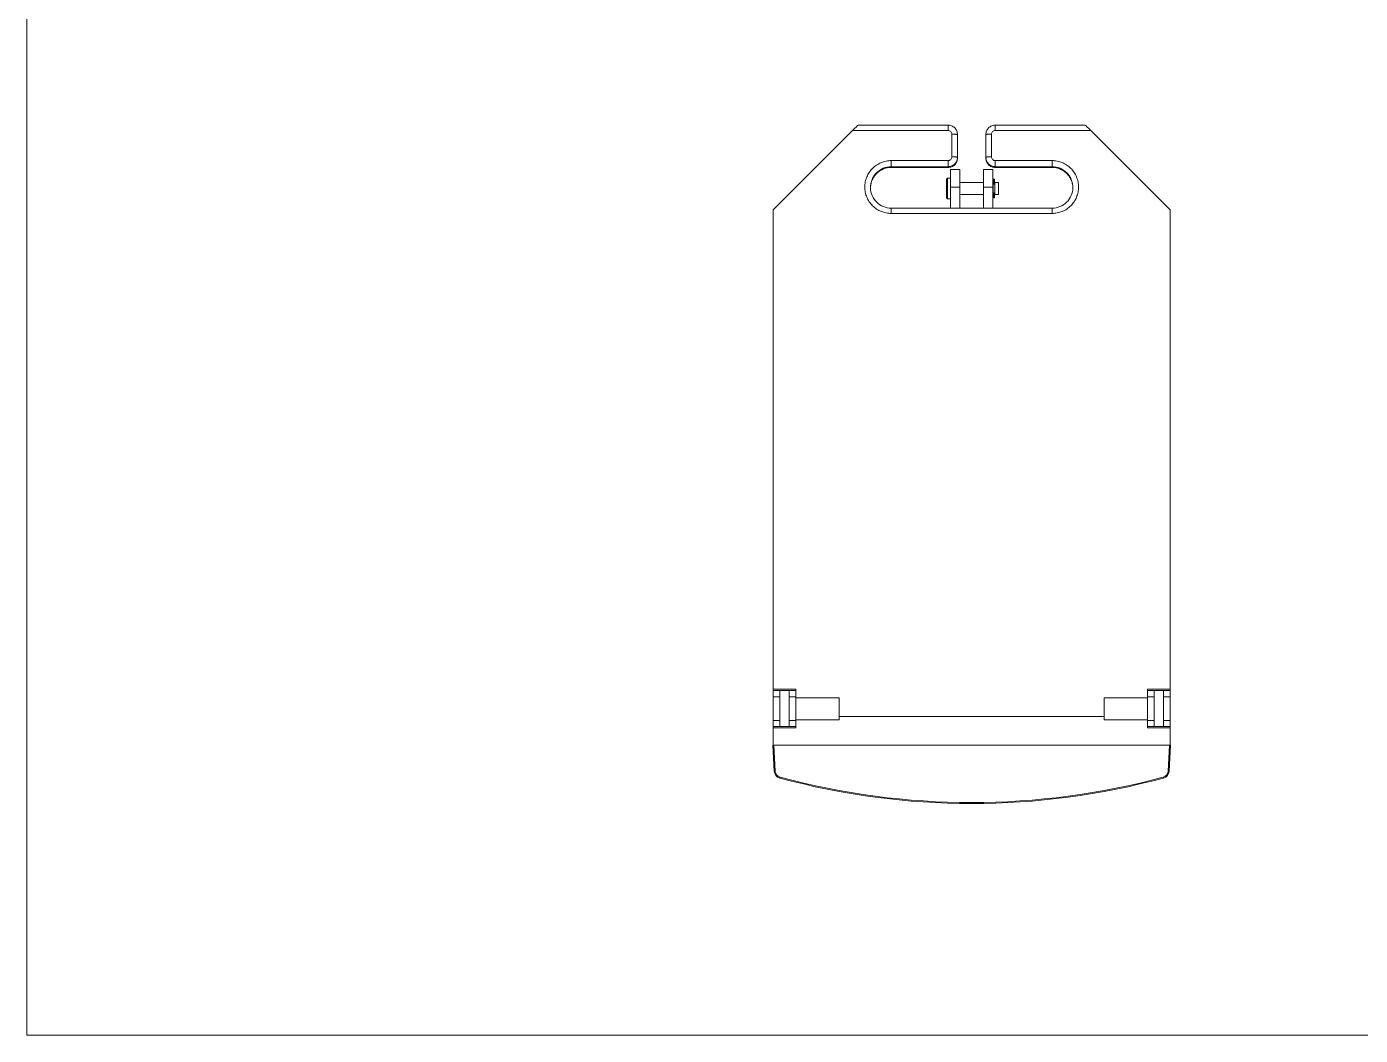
# Model space of a CAD drawing. Header units: millimetres. Extents: x 993 to 2435, y 1246 to 2313.
# Drawn here: x 993 to 1698, y 1246 to 1779 of the extents above; entities that cross this region are included whole.
import ezdxf

# ---------------------------------------------------------------- set-up
doc = ezdxf.new("R2010")
doc.units = ezdxf.units.MM
doc.layers.get('0').update_dxf_attribs({"lineweight": 9})
doc.layers.add('dim', color=252, linetype='Continuous', lineweight=9)

msp = doc.modelspace()

# ---------------------------------------------------------------- linework, layer by layer
at = {"color": 7, "linetype": 'Continuous'}
for p, q in [((1387.72, 1682.66), (1429.72, 1724.56)), ((1429.72, 1724.56), (1480.22, 1724.56)), ((1480.22, 1727.35), (1432.69, 1727.35)), ((1480.22, 1724.56), (1480.22, 1727.35)), ((1482.22, 1722.56), (1482.22, 1710.59)), ((1485.22, 1722.35), (1485.22, 1709.96)), ((1500.22, 1722.35), (1500.22, 1709.96)), ((1503.22, 1722.56), (1503.22, 1710.59)), ((1505.22, 1724.56), (1505.22, 1727.35)), ((1552.75, 1727.35), (1505.22, 1727.35)), ((1555.72, 1724.56), (1505.22, 1724.56)), ((1597.72, 1682.66), (1555.72, 1724.56)), ((1450.22, 1708.6), (1450.22, 1704.97)), ((1480.22, 1708.6), (1450.22, 1708.6)), ((1480.22, 1708.6), (1480.22, 1704.97)), ((1505.22, 1708.6), (1505.22, 1704.97)), ((1505.22, 1708.6), (1535.22, 1708.6)), ((1535.22, 1708.6), (1535.22, 1704.97)), ((1480.22, 1705.4), (1450.22, 1705.4)), ((1450.22, 1704.98), (1480.22, 1704.98)), ((1450.22, 1704.97), (1480.22, 1704.97)), ((1479.47, 1698.86), (1479.97, 1699.36)), ((1479.97, 1688.36), (1479.97, 1699.36)), ((1481.47, 1699.36), (1479.97, 1699.36)), ((1481.47, 1703.86), (1481.47, 1683.46)), ((1481.47, 1703.86), (1486.47, 1703.86)), ((1486.47, 1703.86), (1486.47, 1683.46)), ((1498.97, 1703.86), (1498.97, 1683.46)), ((1498.97, 1703.86), (1503.97, 1703.86)), ((1503.97, 1703.86), (1503.97, 1683.46)), ((1505.22, 1705.4), (1535.22, 1705.4)), ((1505.22, 1704.98), (1535.22, 1704.98)), ((1505.22, 1704.97), (1535.22, 1704.97)), ((1479.47, 1688.86), (1479.47, 1698.86)), ((1481.47, 1694.56), (1486.47, 1694.56)), ((1498.97, 1696.96), (1486.47, 1696.96)), ((1498.97, 1694.56), (1503.97, 1694.56)), ((1504.17, 1696.96), (1503.97, 1696.96)), ((1504.17, 1698.86), (1504.17, 1698.73)), ((1504.17, 1688.98), (1504.17, 1698.73)), ((1504.3, 1696.36), (1504.3, 1698.86)), ((1504.3, 1698.86), (1504.67, 1698.86)), ((1504.3, 1697.76), (1504.67, 1697.76)), ((1504.3, 1696.67), (1504.67, 1696.67)), ((1504.3, 1696.2), (1504.67, 1696.2)), ((1504.67, 1698.86), (1504.67, 1696.2)), ((1504.8, 1698.73), (1504.8, 1696.36)), ((1504.97, 1696.36), (1504.8, 1696.36)), ((1504.97, 1690.76), (1504.97, 1696.96)), ((1506.97, 1696.96), (1504.97, 1696.96)), ((1506.97, 1696.96), (1506.97, 1690.76)), ((1479.47, 1688.86), (1479.97, 1688.36)), ((1481.47, 1688.36), (1479.97, 1688.36)), ((1498.97, 1690.76), (1486.47, 1690.76)), ((1504.17, 1690.76), (1503.97, 1690.76)), ((1504.17, 1688.98), (1504.17, 1688.86)), ((1504.3, 1691.51), (1504.67, 1691.51)), ((1504.3, 1688.86), (1504.3, 1691.36)), ((1504.3, 1691.05), (1504.67, 1691.05)), ((1504.3, 1689.95), (1504.67, 1689.95)), ((1504.3, 1688.86), (1504.67, 1688.86)), ((1504.67, 1691.51), (1504.67, 1688.86)), ((1504.8, 1691.36), (1504.8, 1688.98)), ((1504.97, 1691.36), (1504.8, 1691.36)), ((1506.97, 1690.76), (1504.97, 1690.76)), ((1387.72, 1682.66), (1387.72, 1399.66)), ((1450.22, 1680.67), (1450.22, 1683.46)), ((1535.22, 1683.46), (1450.22, 1683.46)), ((1535.22, 1680.67), (1450.22, 1680.67)), ((1535.22, 1680.67), (1535.22, 1683.46)), ((1597.72, 1682.66), (1597.72, 1399.66)), ((1399.72, 1429.16), (1387.72, 1429.16)), ((1399.72, 1428.41), (1387.72, 1428.41)), ((1391.22, 1425.16), (1387.72, 1425.16)), ((1391.22, 1428.41), (1391.22, 1409.41)), ((1396.22, 1428.41), (1396.22, 1409.41)), ((1399.72, 1425.16), (1396.22, 1425.16)), ((1399.72, 1429.16), (1399.72, 1408.66)), ((1399.72, 1424.66), (1422.72, 1424.66)), ((1422.72, 1424.66), (1422.72, 1412.99)), ((1585.72, 1424.66), (1562.72, 1424.66)), ((1562.72, 1424.66), (1562.72, 1412.99)), ((1585.72, 1429.16), (1597.72, 1429.16)), ((1585.72, 1429.16), (1585.72, 1408.66)), ((1585.72, 1428.41), (1597.72, 1428.41)), ((1585.72, 1425.16), (1589.22, 1425.16)), ((1589.22, 1428.41), (1589.22, 1409.41)), ((1594.22, 1428.41), (1594.22, 1409.41)), ((1594.22, 1425.16), (1597.72, 1425.16)), ((1387.72, 1412.66), (1391.22, 1412.66)), ((1396.22, 1412.66), (1399.72, 1412.66)), ((1422.72, 1412.99), (1399.72, 1412.99)), ((1562.72, 1414.66), (1422.72, 1414.66)), ((1562.72, 1412.99), (1585.72, 1412.99)), ((1589.22, 1412.66), (1585.72, 1412.66)), ((1597.72, 1412.66), (1594.22, 1412.66)), ((1399.72, 1409.41), (1387.72, 1409.41)), ((1387.72, 1408.66), (1399.72, 1408.66)), ((1585.72, 1409.41), (1597.72, 1409.41)), ((1597.72, 1408.66), (1585.72, 1408.66)), ((1388.34, 1385.86), (1387.61, 1399.66)), ((1387.72, 1399.66), (1597.72, 1399.66)), ((1388.84, 1385.88), (1388.12, 1399.66)), ((1597.33, 1399.66), (1596.6, 1385.88)), ((1597.83, 1399.66), (1597.1, 1385.86)), ((1597.81, 1399.66), (1597.83, 1399.66))]:
    msp.add_line(p, q, dxfattribs=at)
for centre, radius, start, end in [((1450.14, 1694), 10.92, 177.80651, 178.89756), ((1450.1, 1694), 10.88, 177.79529, 178.89147), ((1450.05, 1694.42), 10.83, 180.00041, 181.10861), ((1504.3, 1698.73), 0.125, 90, 180), ((1504.67, 1698.73), 0.125, 0, 90), ((1535.3, 1694), 10.92, 1.10244, 2.19349), ((1535.35, 1694), 10.88, 1.10853, 2.20471), ((1535.39, 1694.42), 10.83, 358.89139, 359.99959), ((1504.3, 1688.98), 0.125, 180, 270), ((1504.67, 1688.98), 0.125, 270, 0), ((1392.33, 1386.07), 4, 183, 254.86532), ((1392.33, 1386.07), 3.5, 183.0023, 254.86302), ((1492.72, 1757.24), 388.5, 254.86532, 285.13468), ((1492.72, 1757.23), 388, 254.86533, 285.13467), ((1593.11, 1386.07), 3.5, 285.13699, 356.99769), ((1593.11, 1386.07), 4, 285.13468, 357)]:
    msp.add_arc(centre, radius, start, end, dxfattribs=at)
for centre, major_axis, start_param, end_param in [((1429.72, 1724.35), (3, 3), 0.035392, 1.53589), ((1555.72, 1724.35), (3, -3), 1.605703, 3.106201)]:
    msp.add_ellipse(centre, major_axis=major_axis, ratio=0.034921, start_param=start_param, end_param=end_param, dxfattribs=at)
for points, knots in [([(1480.22, 1727.35), (1480.87, 1727.35), (1482.19, 1727.09), (1483.85, 1725.98), (1484.96, 1724.32), (1485.22, 1723), (1485.22, 1722.35)], [0, 0, 0, 0, 0.250078, 0.500067, 0.750016, 1, 1, 1, 1]), ([(1480.22, 1724.56), (1480.48, 1724.56), (1481.01, 1724.45), (1481.67, 1724.01), (1482.12, 1723.35), (1482.22, 1722.82), (1482.22, 1722.56)], [0, 0, 0, 0, 0.25026, 0.500398, 0.750303, 1, 1, 1, 1]), ([(1482.22, 1722.56), (1482.42, 1722.56), (1482.8, 1722.56), (1483.35, 1722.55), (1483.87, 1722.53), (1484.32, 1722.51), (1484.68, 1722.48), (1484.96, 1722.44), (1485.12, 1722.41), (1485.2, 1722.38), (1485.22, 1722.36), (1485.22, 1722.35)], [0, 0, 0, 0, 0.193349, 0.37967, 0.551242, 0.701751, 0.82558, 0.91801, 0.975918, 0.991706, 1, 1, 1, 1]), ([(1505.22, 1727.35), (1504.57, 1727.35), (1503.26, 1727.09), (1501.59, 1725.98), (1500.48, 1724.32), (1500.22, 1723), (1500.22, 1722.35)], [0, 0, 0, 0, 0.250078, 0.500067, 0.750016, 1, 1, 1, 1]), ([(1503.22, 1722.56), (1503.03, 1722.56), (1502.64, 1722.56), (1502.09, 1722.55), (1501.58, 1722.53), (1501.13, 1722.51), (1500.76, 1722.48), (1500.48, 1722.44), (1500.32, 1722.41), (1500.24, 1722.38), (1500.22, 1722.36), (1500.22, 1722.35)], [0, 0, 0, 0, 0.193349, 0.37967, 0.551242, 0.701751, 0.82558, 0.91801, 0.975918, 0.991706, 1, 1, 1, 1]), ([(1505.22, 1724.56), (1504.96, 1724.56), (1504.44, 1724.45), (1503.77, 1724.01), (1503.33, 1723.35), (1503.22, 1722.82), (1503.22, 1722.56)], [0, 0, 0, 0, 0.25026, 0.500398, 0.750303, 1, 1, 1, 1]), ([(1450.22, 1708.6), (1449.31, 1708.6), (1447.47, 1708.42), (1444.83, 1707.62), (1442.39, 1706.32), (1440.26, 1704.57), (1438.51, 1702.44), (1437.2, 1700.01), (1436.4, 1697.37), (1436.13, 1694.63), (1436.4, 1691.89), (1437.2, 1689.25), (1438.51, 1686.82), (1440.26, 1684.69), (1442.39, 1682.94), (1444.83, 1681.65), (1447.47, 1680.85), (1449.31, 1680.67), (1450.22, 1680.67)], [0, 0, 0, 0, 0.062561, 0.125141, 0.187676, 0.250193, 0.312679, 0.375137, 0.437575, 0.5, 0.562425, 0.624863, 0.687321, 0.749807, 0.812324, 0.874859, 0.937439, 1, 1, 1, 1]), ([(1482.22, 1710.59), (1482.22, 1710.33), (1482.12, 1709.81), (1481.67, 1709.14), (1481.01, 1708.7), (1480.48, 1708.6), (1480.22, 1708.6)], [0, 0, 0, 0, 0.249697, 0.499602, 0.74974, 1, 1, 1, 1]), ([(1485.22, 1710.38), (1485.22, 1709.73), (1484.96, 1708.42), (1483.85, 1706.76), (1482.19, 1705.65), (1480.87, 1705.4), (1480.22, 1705.4)], [0, 0, 0, 0, 0.249749, 0.499602, 0.749687, 1, 1, 1, 1]), ([(1485.22, 1709.96), (1485.22, 1709.31), (1484.96, 1708), (1483.85, 1706.34), (1482.19, 1705.23), (1480.87, 1704.97), (1480.22, 1704.97)], [0, 0, 0, 0, 0.249984, 0.499933, 0.749922, 1, 1, 1, 1]), ([(1480.22, 1704.98), (1480.87, 1704.98), (1482.19, 1705.24), (1483.85, 1706.35), (1484.96, 1708), (1485.22, 1709.32), (1485.22, 1709.96)], [0, 0, 0, 0, 0.250313, 0.500398, 0.750251, 1, 1, 1, 1]), ([(1482.22, 1710.59), (1482.42, 1710.59), (1482.8, 1710.59), (1483.35, 1710.58), (1483.87, 1710.56), (1484.32, 1710.53), (1484.68, 1710.5), (1484.96, 1710.47), (1485.12, 1710.44), (1485.2, 1710.41), (1485.22, 1710.39), (1485.22, 1710.38)], [0, 0, 0, 0, 0.193349, 0.37967, 0.551242, 0.701751, 0.82558, 0.91801, 0.975918, 0.991706, 1, 1, 1, 1]), ([(1503.22, 1710.59), (1503.03, 1710.59), (1502.64, 1710.59), (1502.09, 1710.58), (1501.58, 1710.56), (1501.13, 1710.53), (1500.76, 1710.5), (1500.48, 1710.47), (1500.32, 1710.44), (1500.24, 1710.41), (1500.22, 1710.39), (1500.22, 1710.38)], [0, 0, 0, 0, 0.193349, 0.37967, 0.551242, 0.701751, 0.82558, 0.91801, 0.975918, 0.991706, 1, 1, 1, 1]), ([(1500.22, 1710.38), (1500.22, 1709.73), (1500.48, 1708.42), (1501.59, 1706.76), (1503.26, 1705.65), (1504.57, 1705.4), (1505.22, 1705.4)], [0, 0, 0, 0, 0.249749, 0.499602, 0.749687, 1, 1, 1, 1]), ([(1500.22, 1709.96), (1500.22, 1709.31), (1500.48, 1708), (1501.59, 1706.34), (1503.26, 1705.23), (1504.57, 1704.97), (1505.22, 1704.97)], [0, 0, 0, 0, 0.249984, 0.499933, 0.749922, 1, 1, 1, 1]), ([(1500.22, 1709.96), (1500.22, 1709.32), (1500.48, 1708), (1501.59, 1706.35), (1503.26, 1705.24), (1504.57, 1704.98), (1505.22, 1704.98)], [0, 0, 0, 0, 0.249749, 0.499602, 0.749687, 1, 1, 1, 1]), ([(1503.22, 1710.59), (1503.22, 1710.33), (1503.33, 1709.81), (1503.77, 1709.14), (1504.44, 1708.7), (1504.96, 1708.6), (1505.22, 1708.6)], [0, 0, 0, 0, 0.249697, 0.499602, 0.74974, 1, 1, 1, 1]), ([(1535.22, 1708.6), (1536.14, 1708.6), (1537.97, 1708.42), (1540.61, 1707.62), (1543.05, 1706.32), (1545.18, 1704.57), (1546.94, 1702.44), (1548.24, 1700.01), (1549.04, 1697.37), (1549.31, 1694.63), (1549.04, 1691.89), (1548.24, 1689.25), (1546.94, 1686.82), (1545.18, 1684.69), (1543.05, 1682.94), (1540.61, 1681.65), (1537.97, 1680.85), (1536.14, 1680.67), (1535.22, 1680.67)], [0, 0, 0, 0, 0.062561, 0.125141, 0.187676, 0.250193, 0.312679, 0.375137, 0.437575, 0.5, 0.562425, 0.624863, 0.687321, 0.749807, 0.812324, 0.874859, 0.937439, 1, 1, 1, 1]), ([(1450.22, 1705.4), (1448.79, 1705.4), (1445.9, 1704.83), (1442.85, 1702.78), (1441.02, 1700.56), (1439.99, 1698.65), (1439.36, 1696.58), (1439.22, 1695.14), (1439.22, 1694.42)], [0, 0, 0, 0, 0.249695, 0.499189, 0.624462, 0.749676, 0.874848, 1, 1, 1, 1]), ([(1439.23, 1694.42), (1439.26, 1695.12), (1439.44, 1696.52), (1440.12, 1698.52), (1441.17, 1700.35), (1443, 1702.49), (1446, 1704.44), (1448.82, 1704.98), (1450.22, 1704.98)], [0, 0, 0, 0, 0.125136, 0.250297, 0.375499, 0.500759, 0.750281, 1, 1, 1, 1]), ([(1439.23, 1694.42), (1439.26, 1695.12), (1439.44, 1696.52), (1440.12, 1698.51), (1441.17, 1700.35), (1443, 1702.48), (1446, 1704.43), (1448.82, 1704.97), (1450.22, 1704.97)], [0, 0, 0, 0, 0.125071, 0.250182, 0.375306, 0.500548, 0.750127, 1, 1, 1, 1]), ([(1535.22, 1705.4), (1536.65, 1705.4), (1539.54, 1704.83), (1542.6, 1702.78), (1544.43, 1700.56), (1545.45, 1698.65), (1546.08, 1696.58), (1546.22, 1695.14), (1546.22, 1694.42)], [0, 0, 0, 0, 0.249695, 0.499189, 0.624462, 0.749676, 0.874848, 1, 1, 1, 1]), ([(1535.22, 1704.98), (1536.62, 1704.98), (1539.44, 1704.44), (1542.44, 1702.49), (1544.27, 1700.35), (1545.32, 1698.52), (1546, 1696.52), (1546.19, 1695.12), (1546.21, 1694.42)], [0, 0, 0, 0, 0.249719, 0.499241, 0.624501, 0.749703, 0.874864, 1, 1, 1, 1]), ([(1546.21, 1694.42), (1546.19, 1695.12), (1546, 1696.52), (1545.32, 1698.51), (1544.27, 1700.35), (1542.44, 1702.48), (1539.44, 1704.43), (1536.62, 1704.97), (1535.22, 1704.97)], [0, 0, 0, 0, 0.125071, 0.250182, 0.375306, 0.500548, 0.750127, 1, 1, 1, 1]), ([(1450.22, 1683.46), (1448.81, 1683.46), (1445.95, 1684.01), (1442.32, 1686.4), (1439.86, 1689.97), (1439.25, 1692.8), (1439.22, 1694.21)], [0, 0, 0, 0, 0.250459, 0.500621, 0.750413, 1, 1, 1, 1]), ([(1504.17, 1697.67), (1504.17, 1697.69), (1504.21, 1697.75), (1504.27, 1697.76), (1504.3, 1697.76)], [0, 0, 0, 0, 0.456906, 1, 1, 1, 1]), ([(1504.17, 1696.79), (1504.17, 1696.76), (1504.19, 1696.71), (1504.24, 1696.68), (1504.26, 1696.67)], [0, 0, 0, 0, 0.495901, 1, 1, 1, 1]), ([(1504.8, 1697.67), (1504.8, 1697.69), (1504.76, 1697.75), (1504.7, 1697.76), (1504.67, 1697.76)], [0, 0, 0, 0, 0.456906, 1, 1, 1, 1]), ([(1504.8, 1696.79), (1504.8, 1696.76), (1504.78, 1696.71), (1504.73, 1696.68), (1504.7, 1696.67)], [0, 0, 0, 0, 0.495901, 1, 1, 1, 1]), ([(1535.22, 1683.46), (1536.63, 1683.46), (1539.49, 1684.01), (1543.12, 1686.4), (1545.58, 1689.97), (1546.19, 1692.8), (1546.22, 1694.21)], [0, 0, 0, 0, 0.250459, 0.500621, 0.750413, 1, 1, 1, 1]), ([(1504.17, 1690.93), (1504.17, 1690.95), (1504.19, 1691.01), (1504.24, 1691.04), (1504.26, 1691.04)], [0, 0, 0, 0, 0.495901, 1, 1, 1, 1]), ([(1504.17, 1690.05), (1504.17, 1690.02), (1504.21, 1689.97), (1504.27, 1689.95), (1504.3, 1689.95)], [0, 0, 0, 0, 0.456906, 1, 1, 1, 1]), ([(1504.8, 1690.05), (1504.8, 1690.02), (1504.76, 1689.97), (1504.7, 1689.95), (1504.67, 1689.95)], [0, 0, 0, 0, 0.456906, 1, 1, 1, 1]), ([(1504.8, 1690.93), (1504.8, 1690.95), (1504.78, 1691.01), (1504.73, 1691.04), (1504.7, 1691.04)], [0, 0, 0, 0, 0.495901, 1, 1, 1, 1]), ([(1388.34, 1385.86), (1388.34, 1385.86), (1388.34, 1385.86), (1388.35, 1385.86), (1388.36, 1385.86), (1388.39, 1385.86), (1388.43, 1385.86), (1388.49, 1385.87), (1388.56, 1385.87), (1388.68, 1385.87), (1388.77, 1385.88), (1388.84, 1385.88)], [0, 0, 0, 0, 0.005181, 0.01979, 0.043715, 0.076713, 0.168887, 0.293134, 0.444566, 0.617966, 1, 1, 1, 1]), ([(1391.29, 1382.21), (1391.29, 1382.21), (1391.29, 1382.22), (1391.29, 1382.22), (1391.29, 1382.24), (1391.3, 1382.26), (1391.31, 1382.3), (1391.33, 1382.36), (1391.35, 1382.43), (1391.38, 1382.54), (1391.4, 1382.63), (1391.42, 1382.69)], [0, 0, 0, 0, 0.004896, 0.019359, 0.043144, 0.075996, 0.167859, 0.291818, 0.443088, 0.616561, 1, 1, 1, 1]), ([(1594.15, 1382.21), (1594.15, 1382.21), (1594.15, 1382.22), (1594.15, 1382.22), (1594.15, 1382.24), (1594.14, 1382.26), (1594.13, 1382.3), (1594.11, 1382.36), (1594.09, 1382.43), (1594.06, 1382.54), (1594.04, 1382.63), (1594.02, 1382.69)], [0, 0, 0, 0, 0.004896, 0.019359, 0.043144, 0.075995, 0.167858, 0.291816, 0.443086, 0.61656, 1, 1, 1, 1]), ([(1597.1, 1385.86), (1597.1, 1385.86), (1597.1, 1385.86), (1597.09, 1385.86), (1597.08, 1385.86), (1597.06, 1385.86), (1597.01, 1385.86), (1596.95, 1385.87), (1596.88, 1385.87), (1596.76, 1385.87), (1596.67, 1385.88), (1596.6, 1385.88)], [0, 0, 0, 0, 0.005181, 0.019791, 0.043715, 0.076713, 0.168888, 0.293136, 0.444568, 0.617967, 1, 1, 1, 1])]:
    msp.add_open_spline(points, degree=3, knots=knots, dxfattribs=at)
for points in [[(1504.26, 1696.67), (1504.27, 1696.67), (1504.29, 1696.67), (1504.3, 1696.67)], [(1504.7, 1696.67), (1504.69, 1696.67), (1504.68, 1696.67), (1504.67, 1696.67)], [(1504.67, 1696.2), (1504.68, 1696.2), (1504.69, 1696.2), (1504.7, 1696.21)], [(1504.26, 1691.04), (1504.27, 1691.05), (1504.29, 1691.05), (1504.3, 1691.05)], [(1504.67, 1691.51), (1504.68, 1691.51), (1504.69, 1691.51), (1504.7, 1691.51)], [(1504.7, 1691.04), (1504.69, 1691.05), (1504.68, 1691.05), (1504.67, 1691.05)]]:
    msp.add_open_spline(points, degree=3, dxfattribs=at)
at = {"layer": 'dim'}
msp.add_lwpolyline([(993.11, 2312.63), (2435.25, 2312.63), (2435.25, 1246.18), (993.11, 1246.18)], close=True, dxfattribs=at)

doc.saveas('drawing.dxf')
